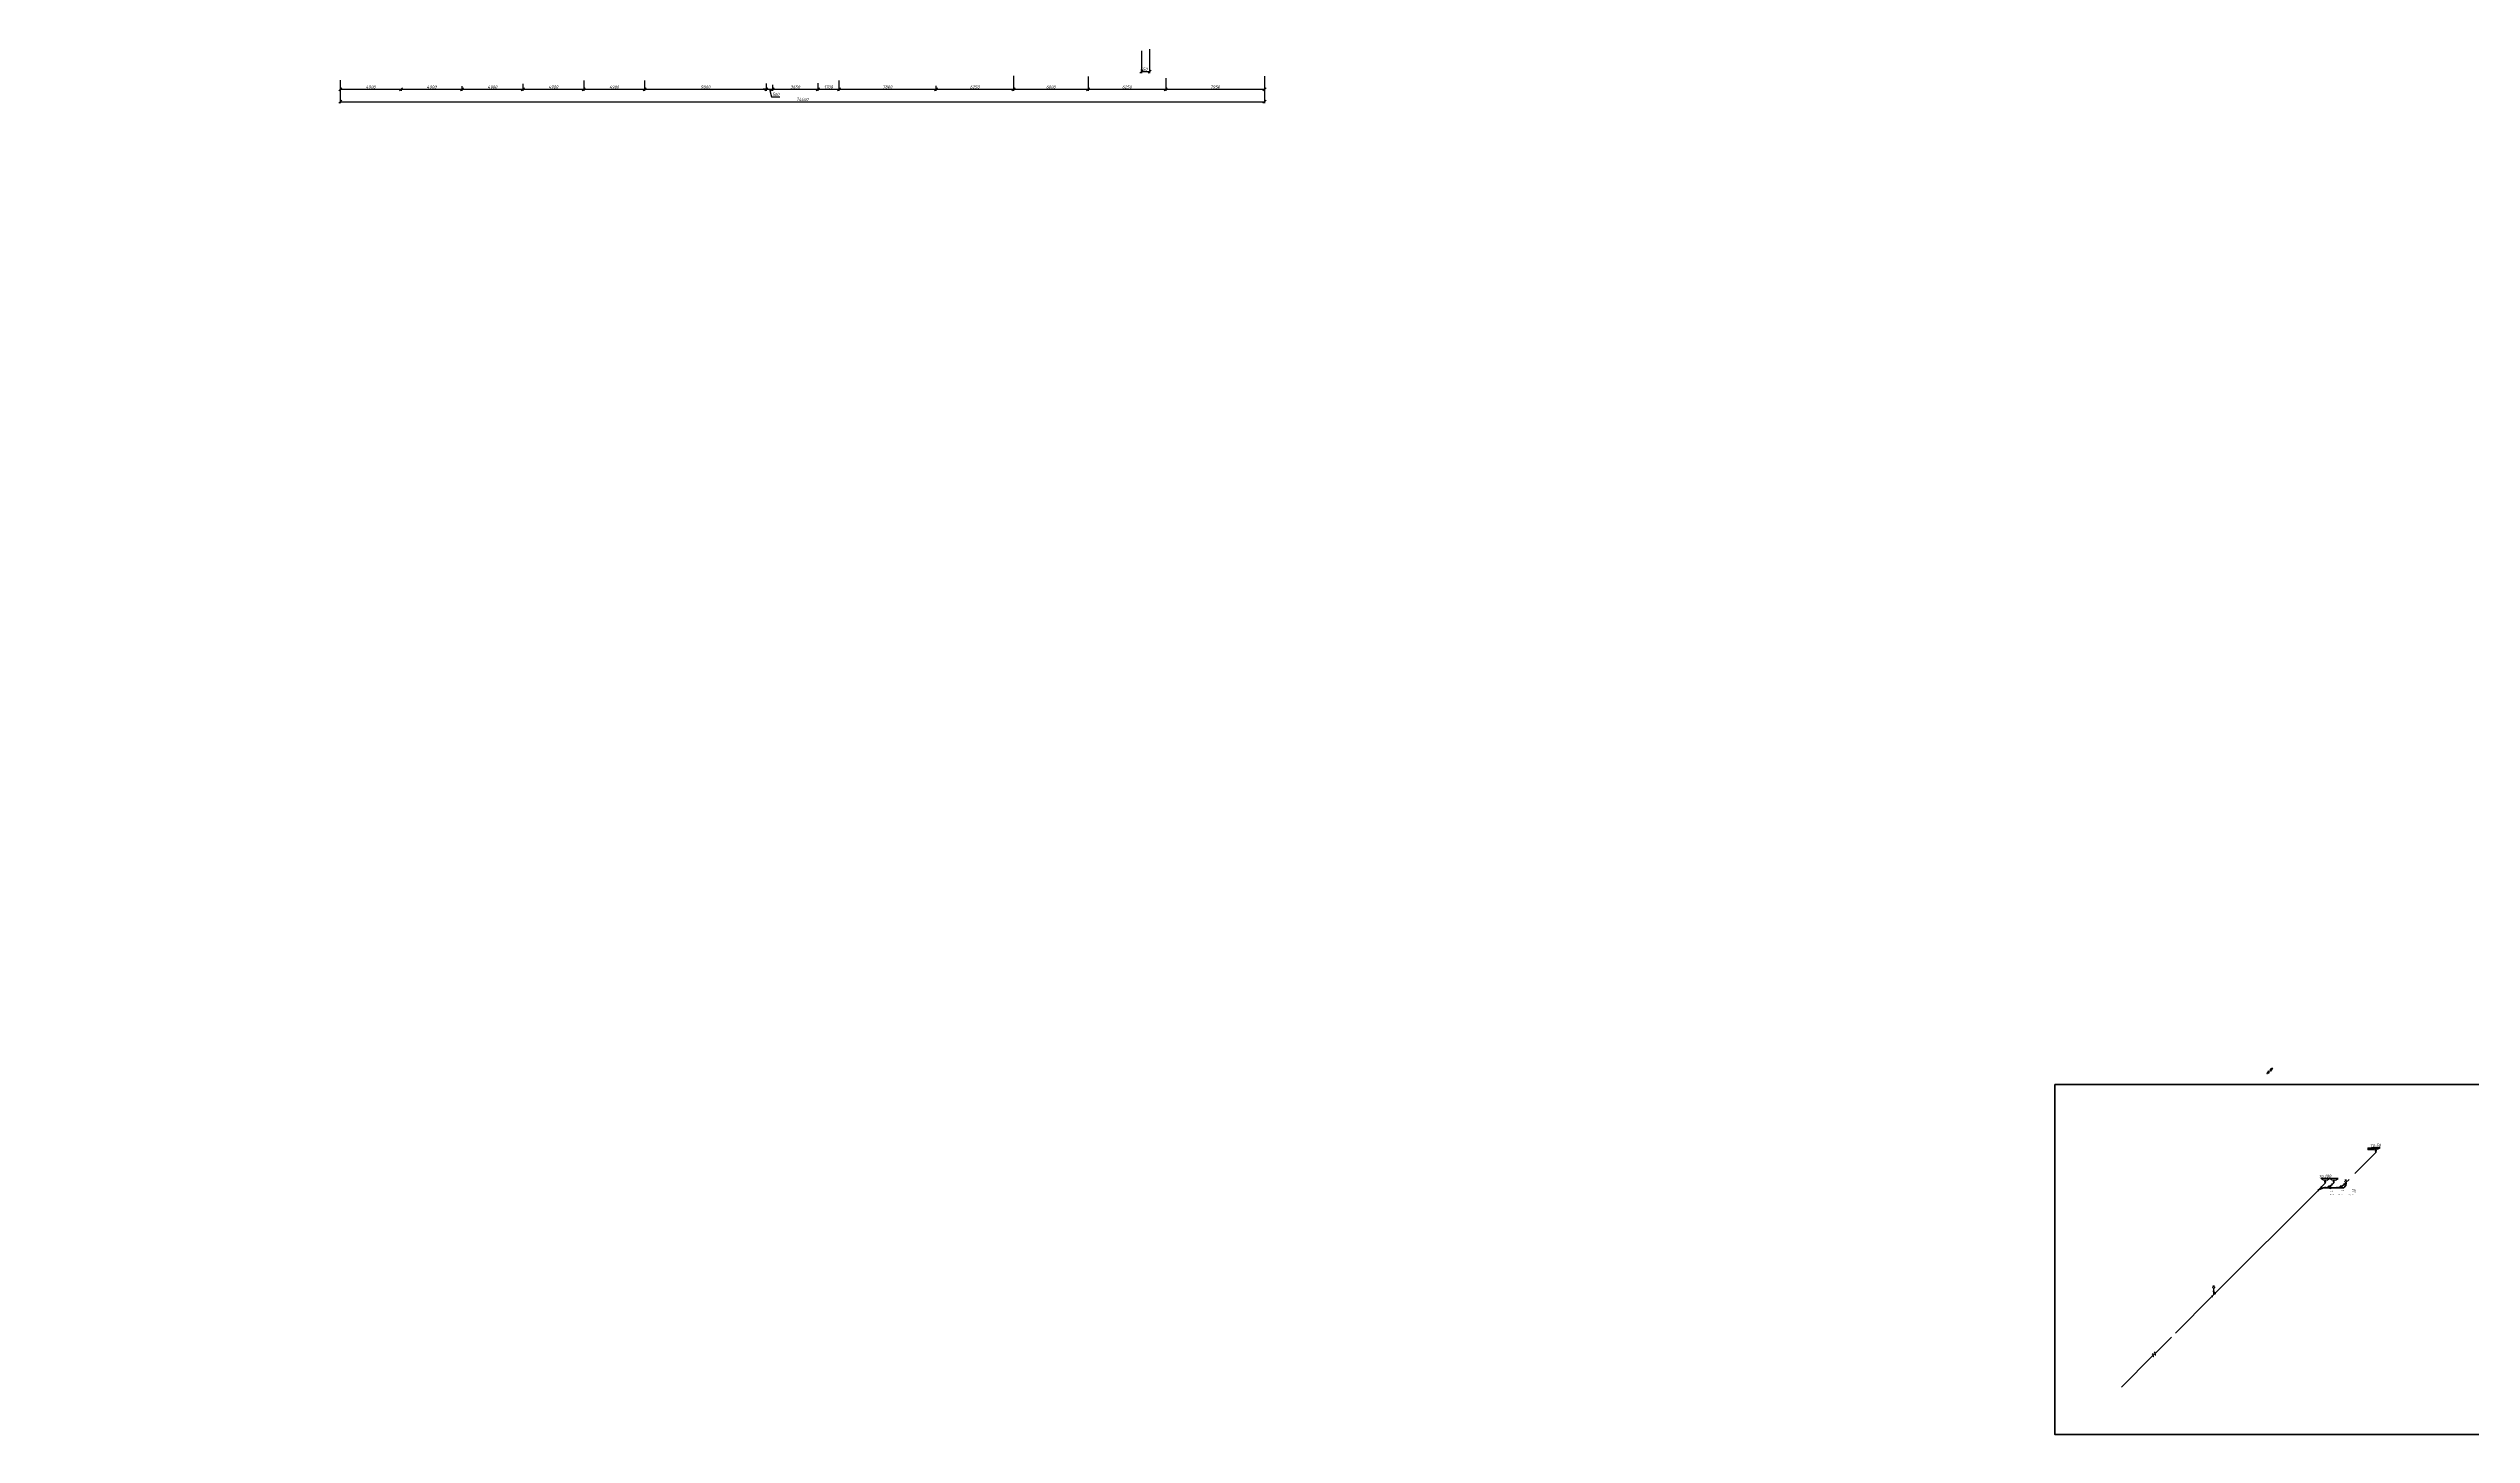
# Model space of a CAD drawing. Header units: millimetres. Extents: x -473555 to 885127, y 4787 to 453528.
# Drawn here: x 333572 to 528625, y 108578 to 220149 of the extents above; entities that cross this region are included whole.
import ezdxf
from ezdxf import colors
from ezdxf.entities.mleader import LeaderData, LeaderLine
from ezdxf.enums import TextEntityAlignment as Align
from ezdxf.math import Vec2, Vec3

# ---------------------------------------------------------------- set-up
doc = ezdxf.new("R2010")
doc.units = ezdxf.units.MM
doc.layers.add('_ВК-Спецификация', color=3, linetype='Continuous', lineweight=15, plot=False, transparency=0.5)
doc.layers.add('ВК_K1', color=34, linetype='Continuous', lineweight=50)
doc.layers.add('ВК_К1_текст', color=34, linetype='Continuous', lineweight=9)
for name, color, linetype in [('ВК_text', 7, 'Continuous'), ('ВК_text @ 100', 7, 'Continuous'), ('ВК_К1_размер', 7, 'Continuous'), ('ВК_К1_размер @ 100', 7, 'Continuous')]:
    doc.layers.add(name, color=color, linetype=linetype)
doc.styles.add('ISOPEUR', font='isocpeui.ttf', dxfattribs={"width": 0.9})
doc.dimstyles.new('Аннотативный', dxfattribs={"dimscale": 0, "dimtxt": 2.5, "dimasz": 2.5, "dimexe": 1.25, "dimexo": 0.625, "dimtad": 1, "dimdec": 0, "dimtxsty": 'ISOPEUR', "dimblk": 'OBLIQUE', "dimcen": 2.5, "dimclrt": 256, "dimadec": 0, "dimazin": 0, "dimtfac": 1, "dimtdec": 0, "dimtmove": 0, "dimatfit": 3, "dimfxl": 1, "dimtfillclr": 256, "dimarcsym": 0})

# ---------------------------------------------------------------- blocks, each defined once
blk = doc.blocks.new('_None')
blk = doc.blocks.new('*U133')
at = {"color": 0, "linetype": 'ByBlock', "lineweight": 30}
for p, q in [((346, 0), (-346, 0)), ((-144, -113), (-346, 0)), ((144, -113), (346, 0)), ((144, -113), (-144, -113)), ((70, -247), (-70, -247))]:
    blk.add_line(p, q, dxfattribs=at)
at = {"color": 0, "linetype": 'ByBlock'}
blk.add_line((0, -381), (0, -113), dxfattribs=at)
at = {"color": 0, "linetype": 'ByBlock', "style": 'ISOPEUR'}
blk.add_attdef('НАЗВАНИЕ', text='', height=250, dxfattribs=at).set_placement((-25, 201), align=Align.MIDDLE_CENTER)
blk = doc.blocks.new('*U142')
at = {"color": 0, "linetype": 'ByBlock', "lineweight": 30}
for p, q in [((346, 0), (-346, 0)), ((-144, -113), (-346, 0)), ((144, -113), (346, 0)), ((144, -113), (-144, -113)), ((70, -247), (-70, -247))]:
    blk.add_line(p, q, dxfattribs=at)
at = {"color": 0, "linetype": 'ByBlock'}
blk.add_line((0, -335), (0, -113), dxfattribs=at)
at = {"color": 0, "linetype": 'ByBlock', "style": 'ISOPEUR'}
blk.add_attdef('НАЗВАНИЕ', text='', height=250, dxfattribs=at).set_placement((-25, 201), align=Align.MIDDLE_CENTER)
blk = doc.blocks.new('*U134')
at = {"linetype": 'ByBlock', "lineweight": 15}
h = blk.add_hatch(dxfattribs=at)
h.set_pattern_fill('ANSI31', color=0, scale=20)
h.paths.add_polyline_path([(-639, 0), (-639, -68), (-671, -80), (-608, -97), (-639, -111), (-639, -172), (-144, -172), (-144, -113), (-346, 0)])
at = {"color": 0, "linetype": 'ByBlock', "lineweight": 30}
for p, q in [((346, 0), (-346, 0)), ((-144, -113), (-346, 0)), ((144, -113), (346, 0)), ((144, -113), (-144, -113)), ((70, -247), (-70, -247))]:
    blk.add_line(p, q, dxfattribs=at)
at = {"color": 0, "linetype": 'ByBlock'}
blk.add_line((0, -381), (0, -113), dxfattribs=at)
at = {"color": 0, "linetype": 'ByBlock', "lineweight": 15}
blk.add_lwpolyline([(-639, 0), (-346, 0), (-144, -113), (-144, -172), (-639, -172), (-639, -111), (-608, -97), (-671, -80), (-639, -68), (-639, 0)], dxfattribs=at)
at = {"color": 0, "linetype": 'ByBlock', "style": 'ISOPEUR'}
blk.add_attdef('НАЗВАНИЕ', text='', height=250, dxfattribs=at).set_placement((-25, 201), align=Align.MIDDLE_CENTER)
blk = doc.blocks.new('*U136')
at = {"lineweight": 30}
for p, q in [((0, -75), (0, 75)), ((311, 20), (311, 170)), ((400, -75), (400, 75)), ((563, 193), (563, 343))]:
    blk.add_line(p, q, dxfattribs=at)
for p, q in [((0, 0), (400, 0)), ((97, 0), (435, 140)), ((563, 268), (435, 140))]:
    blk.add_line(p, q)
at = {"layer": '_ВК-Спецификация', "linetype": 'ByBlock', "style": 'ISOPEUR'}
for s, p in [('тр.45(100/100)', (1158, -570)), ('от.45(100)', (1349, -218))]:
    blk.add_text(s, height=50, dxfattribs=at).set_placement(p, align=Align.MIDDLE_CENTER)
blk = doc.blocks.new('*U137')
at = {"lineweight": 30}
for p, q in [((0, -75), (0, 75)), ((311, 20), (311, 170)), ((400, -75), (400, 75)), ((563, 193), (563, 343)), ((629, 9), (629, 149)), ((775, 596), (633, 596)), ((778, 309), (638, 309)), ((704, 541), (704, 596))]:
    blk.add_line(p, q, dxfattribs=at)
for p, q in [((0, 0), (400, 0)), ((97, 0), (435, 140)), ((563, 268), (435, 140))]:
    blk.add_line(p, q)
at = {"lineweight": -2}
for p, q in [((400, 0), (550, 0)), ((550, 0), (708, 158)), ((708, 309), (708, 442)), ((708, 158), (708, 309))]:
    blk.add_line(p, q, dxfattribs=at)
at = {"lineweight": 30}
blk.add_arc((704, 541), 98.3, 177.79653, 6.69495, dxfattribs=at)
at = {"layer": '_ВК-Спецификация', "linetype": 'ByBlock', "style": 'ISOPEUR'}
for s, p in [('тр.45(100/100)', (1158, -570)), ('загл(100)', (1341, -150)), ('от.45(100)', (1349, -218)), ('от.45(100)', (1349, -289)), ('от.45(100)', (1349, -356))]:
    blk.add_text(s, height=50, dxfattribs=at).set_placement(p, align=Align.MIDDLE_CENTER)
blk = doc.blocks.new('*U139')
for p, q in [((0, 0), (246, 246)), ((74, 74), (417, 205)), ((417, 205), (556, 205))]:
    blk.add_line(p, q)
at = {"lineweight": 30}
for p, q in [((0, 75), (0, -75)), ((339, 208), (233, 102)), ((246, 321), (246, 171)), ((555, 280), (555, 130))]:
    blk.add_line(p, q, dxfattribs=at)
at = {"layer": '_ВК-Спецификация', "linetype": 'ByBlock', "style": 'ISOPEUR'}
for s, p in [('тр.45(100/100)', (1016, -336)), ('от.45(100)', (1016, -120))]:
    blk.add_text(s, height=50, dxfattribs=at).set_placement(p, align=Align.MIDDLE_CENTER)
blk = doc.blocks.new('*U161')
at = {"color": 0, "linetype": 'ByBlock', "lineweight": 30}
blk.add_lwpolyline([(0, -100), (151, 0), (0, 100), (0, -100)], dxfattribs=at)
at = {"layer": '_ВК-Спецификация', "style": 'ISOPEUR'}
blk.add_attdef('ПЕРЕХОД', (201, 206), '', height=50, dxfattribs=at)
blk = doc.blocks.new('_Oblique')
at = {"color": 0, "linetype": 'ByBlock', "lineweight": -2}
blk.add_line((-0.5, -0.5), (0.5, 0.5), dxfattribs=at)
blk = doc.blocks.new('*D353')
at = {"layer": 'Defpoints', "color": 0, "transparency": 16777216}
for p in [(357058, 216966), (361958, 216966), (361958, 216860)]:
    blk.add_point(p, dxfattribs=at)
at = {"layer": 'ВК_text', "color": 0, "lineweight": -2, "transparency": 16777216}
for p, q in [((357058, 216904), (357058, 216735)), ((357058, 216860), (361958, 216860)), ((361958, 216904), (361958, 216735))]:
    blk.add_line(p, q, dxfattribs=at)
at = {"layer": 'ВК_text', "color": 0, "lineweight": -2, "transparency": 16777216, "xscale": 250, "yscale": 250, "zscale": 250, "rotation": 180}
blk.add_blockref('_Oblique', (357058, 216860), dxfattribs=at)
at = {"layer": 'ВК_text', "color": 0, "lineweight": -2, "transparency": 16777216, "xscale": 250, "yscale": 250, "zscale": 250}
blk.add_blockref('_Oblique', (361958, 216860), dxfattribs=at)
at = {"layer": 'ВК_text', "transparency": 16777216, "insert": (359508, 217047), "char_height": 250, "attachment_point": 5, "style": 'ISOPEUR'}
blk.add_mtext('4900', dxfattribs=at)
blk = doc.blocks.new('*D354')
at = {"layer": 'Defpoints', "color": 0, "transparency": 16777216}
for p in [(361958, 216966), (366858, 217178), (366858, 216860)]:
    blk.add_point(p, dxfattribs=at)
at = {"layer": 'ВК_text', "color": 0, "lineweight": -2, "transparency": 16777216}
for p, q in [((361958, 216904), (361958, 216735)), ((361958, 216860), (366858, 216860)), ((366858, 217115), (366858, 216735))]:
    blk.add_line(p, q, dxfattribs=at)
at = {"layer": 'ВК_text', "color": 0, "lineweight": -2, "transparency": 16777216, "xscale": 250, "yscale": 250, "zscale": 250, "rotation": 180}
blk.add_blockref('_Oblique', (361958, 216860), dxfattribs=at)
at = {"layer": 'ВК_text', "color": 0, "lineweight": -2, "transparency": 16777216, "xscale": 250, "yscale": 250, "zscale": 250}
blk.add_blockref('_Oblique', (366858, 216860), dxfattribs=at)
at = {"layer": 'ВК_text', "transparency": 16777216, "insert": (364408, 217047), "char_height": 250, "attachment_point": 5, "style": 'ISOPEUR'}
blk.add_mtext('4900', dxfattribs=at)
blk = doc.blocks.new('*D355')
at = {"layer": 'Defpoints', "color": 0, "transparency": 16777216}
for p in [(366858, 217178), (371758, 217362), (371758, 216860)]:
    blk.add_point(p, dxfattribs=at)
at = {"layer": 'ВК_text', "color": 0, "lineweight": -2, "transparency": 16777216}
for p, q in [((366858, 217115), (366858, 216735)), ((366858, 216860), (371758, 216860)), ((371758, 217300), (371758, 216735))]:
    blk.add_line(p, q, dxfattribs=at)
at = {"layer": 'ВК_text', "color": 0, "lineweight": -2, "transparency": 16777216, "xscale": 250, "yscale": 250, "zscale": 250, "rotation": 180}
blk.add_blockref('_Oblique', (366858, 216860), dxfattribs=at)
at = {"layer": 'ВК_text', "color": 0, "lineweight": -2, "transparency": 16777216, "xscale": 250, "yscale": 250, "zscale": 250}
blk.add_blockref('_Oblique', (371758, 216860), dxfattribs=at)
at = {"layer": 'ВК_text', "transparency": 16777216, "insert": (369308, 217047), "char_height": 250, "attachment_point": 5, "style": 'ISOPEUR'}
blk.add_mtext('4900', dxfattribs=at)
blk = doc.blocks.new('*D356')
at = {"layer": 'Defpoints', "color": 0, "transparency": 16777216}
for p in [(371758, 217362), (376658, 217624), (376658, 216860)]:
    blk.add_point(p, dxfattribs=at)
at = {"layer": 'ВК_text', "color": 0, "lineweight": -2, "transparency": 16777216}
for p, q in [((371758, 217300), (371758, 216735)), ((371758, 216860), (376658, 216860)), ((376658, 217562), (376658, 216735))]:
    blk.add_line(p, q, dxfattribs=at)
at = {"layer": 'ВК_text', "color": 0, "lineweight": -2, "transparency": 16777216, "xscale": 250, "yscale": 250, "zscale": 250, "rotation": 180}
blk.add_blockref('_Oblique', (371758, 216860), dxfattribs=at)
at = {"layer": 'ВК_text', "color": 0, "lineweight": -2, "transparency": 16777216, "xscale": 250, "yscale": 250, "zscale": 250}
blk.add_blockref('_Oblique', (376658, 216860), dxfattribs=at)
at = {"layer": 'ВК_text', "transparency": 16777216, "insert": (374208, 217047), "char_height": 250, "attachment_point": 5, "style": 'ISOPEUR'}
blk.add_mtext('4900', dxfattribs=at)
blk = doc.blocks.new('*D357')
at = {"layer": 'Defpoints', "color": 0, "transparency": 16777216}
for p in [(376658, 217624), (381558, 217624), (381558, 216860)]:
    blk.add_point(p, dxfattribs=at)
at = {"layer": 'ВК_text', "color": 0, "lineweight": -2, "transparency": 16777216}
for p, q in [((376658, 217562), (376658, 216735)), ((376658, 216860), (381558, 216860)), ((381558, 217562), (381558, 216735))]:
    blk.add_line(p, q, dxfattribs=at)
at = {"layer": 'ВК_text', "color": 0, "lineweight": -2, "transparency": 16777216, "xscale": 250, "yscale": 250, "zscale": 250, "rotation": 180}
blk.add_blockref('_Oblique', (376658, 216860), dxfattribs=at)
at = {"layer": 'ВК_text', "color": 0, "lineweight": -2, "transparency": 16777216, "xscale": 250, "yscale": 250, "zscale": 250}
blk.add_blockref('_Oblique', (381558, 216860), dxfattribs=at)
at = {"layer": 'ВК_text', "transparency": 16777216, "insert": (379108, 217047), "char_height": 250, "attachment_point": 5, "style": 'ISOPEUR'}
blk.add_mtext('4900', dxfattribs=at)
blk = doc.blocks.new('*D358')
at = {"layer": 'Defpoints', "color": 0, "transparency": 16777216}
for p in [(381558, 217624), (391358, 217396), (391358, 216860)]:
    blk.add_point(p, dxfattribs=at)
at = {"layer": 'ВК_text', "color": 0, "lineweight": -2, "transparency": 16777216}
for p, q in [((381558, 217562), (381558, 216735)), ((381558, 216860), (391358, 216860)), ((391358, 217334), (391358, 216735))]:
    blk.add_line(p, q, dxfattribs=at)
at = {"layer": 'ВК_text', "color": 0, "lineweight": -2, "transparency": 16777216, "xscale": 250, "yscale": 250, "zscale": 250, "rotation": 180}
blk.add_blockref('_Oblique', (381558, 216860), dxfattribs=at)
at = {"layer": 'ВК_text', "color": 0, "lineweight": -2, "transparency": 16777216, "xscale": 250, "yscale": 250, "zscale": 250}
blk.add_blockref('_Oblique', (391358, 216860), dxfattribs=at)
at = {"layer": 'ВК_text', "transparency": 16777216, "insert": (386458, 217047), "char_height": 250, "attachment_point": 5, "style": 'ISOPEUR'}
blk.add_mtext('9800', dxfattribs=at)
blk = doc.blocks.new('*D359')
at = {"layer": 'Defpoints', "color": 0, "transparency": 16777216}
for p in [(391358, 217396), (391858, 217295), (391858, 216860)]:
    blk.add_point(p, dxfattribs=at)
at = {"layer": 'ВК_text', "color": 0, "lineweight": -2, "transparency": 16777216}
for p, q in [((391358, 216860), (391108, 216860)), ((391358, 217334), (391358, 216735)), ((391358, 216860), (391858, 216860)), ((391358, 216860), (391858, 216860)), ((391608, 216860), (391786, 216266)), ((391858, 217233), (391858, 216735)), ((391858, 216860), (392108, 216860)), ((391786, 216266), (392442, 216266))]:
    blk.add_line(p, q, dxfattribs=at)
at = {"layer": 'ВК_text', "color": 0, "lineweight": -2, "transparency": 16777216, "xscale": 250, "yscale": 250, "zscale": 250}
blk.add_blockref('_Oblique', (391358, 216860), dxfattribs=at)
at = {"layer": 'ВК_text', "color": 0, "lineweight": -2, "transparency": 16777216, "xscale": 250, "yscale": 250, "zscale": 250, "rotation": 180}
blk.add_blockref('_Oblique', (391858, 216860), dxfattribs=at)
at = {"layer": 'ВК_text', "transparency": 16777216, "insert": (392114, 216453), "char_height": 250, "attachment_point": 5, "style": 'ISOPEUR'}
blk.add_mtext('500', dxfattribs=at)
blk = doc.blocks.new('*D360')
at = {"layer": 'Defpoints', "color": 0, "transparency": 16777216}
for p in [(391858, 217295), (395508, 217413), (395508, 216860)]:
    blk.add_point(p, dxfattribs=at)
at = {"layer": 'ВК_text', "color": 0, "lineweight": -2, "transparency": 16777216}
for p, q in [((391858, 217233), (391858, 216735)), ((391858, 216860), (395508, 216860)), ((395508, 217351), (395508, 216735))]:
    blk.add_line(p, q, dxfattribs=at)
at = {"layer": 'ВК_text', "color": 0, "lineweight": -2, "transparency": 16777216, "xscale": 250, "yscale": 250, "zscale": 250, "rotation": 180}
blk.add_blockref('_Oblique', (391858, 216860), dxfattribs=at)
at = {"layer": 'ВК_text', "color": 0, "lineweight": -2, "transparency": 16777216, "xscale": 250, "yscale": 250, "zscale": 250}
blk.add_blockref('_Oblique', (395508, 216860), dxfattribs=at)
at = {"layer": 'ВК_text', "transparency": 16777216, "insert": (393683, 217047), "char_height": 250, "attachment_point": 5, "style": 'ISOPEUR'}
blk.add_mtext('3650', dxfattribs=at)
blk = doc.blocks.new('*D361')
at = {"layer": 'Defpoints', "color": 0, "transparency": 16777216}
for p in [(395508, 217413), (397208, 217624), (397208, 216860)]:
    blk.add_point(p, dxfattribs=at)
at = {"layer": 'ВК_text', "color": 0, "lineweight": -2, "transparency": 16777216}
for p, q in [((395508, 217351), (395508, 216735)), ((395508, 216860), (397208, 216860)), ((397208, 217562), (397208, 216735))]:
    blk.add_line(p, q, dxfattribs=at)
at = {"layer": 'ВК_text', "color": 0, "lineweight": -2, "transparency": 16777216, "xscale": 250, "yscale": 250, "zscale": 250, "rotation": 180}
blk.add_blockref('_Oblique', (395508, 216860), dxfattribs=at)
at = {"layer": 'ВК_text', "color": 0, "lineweight": -2, "transparency": 16777216, "xscale": 250, "yscale": 250, "zscale": 250}
blk.add_blockref('_Oblique', (397208, 216860), dxfattribs=at)
at = {"layer": 'ВК_text', "transparency": 16777216, "insert": (396358, 217049), "char_height": 250, "attachment_point": 5, "style": 'ISOPEUR'}
blk.add_mtext('1700', dxfattribs=at)
blk = doc.blocks.new('*D362')
at = {"layer": 'Defpoints', "color": 0, "transparency": 16777216}
for p in [(397208, 217624), (405008, 217191), (405008, 216860)]:
    blk.add_point(p, dxfattribs=at)
at = {"layer": 'ВК_text', "color": 0, "lineweight": -2, "transparency": 16777216}
for p, q in [((397208, 217562), (397208, 216735)), ((397208, 216860), (405008, 216860)), ((405008, 217129), (405008, 216735))]:
    blk.add_line(p, q, dxfattribs=at)
at = {"layer": 'ВК_text', "color": 0, "lineweight": -2, "transparency": 16777216, "xscale": 250, "yscale": 250, "zscale": 250, "rotation": 180}
blk.add_blockref('_Oblique', (397208, 216860), dxfattribs=at)
at = {"layer": 'ВК_text', "color": 0, "lineweight": -2, "transparency": 16777216, "xscale": 250, "yscale": 250, "zscale": 250}
blk.add_blockref('_Oblique', (405008, 216860), dxfattribs=at)
at = {"layer": 'ВК_text', "transparency": 16777216, "insert": (401108, 217049), "char_height": 250, "attachment_point": 5, "style": 'ISOPEUR'}
blk.add_mtext('7800', dxfattribs=at)
blk = doc.blocks.new('*D363')
at = {"layer": 'Defpoints', "color": 0, "transparency": 16777216}
for p in [(405008, 217191), (411258, 217998), (411258, 216860)]:
    blk.add_point(p, dxfattribs=at)
at = {"layer": 'ВК_text', "color": 0, "lineweight": -2, "transparency": 16777216}
for p, q in [((405008, 217129), (405008, 216735)), ((405008, 216860), (411258, 216860)), ((411258, 217936), (411258, 216735))]:
    blk.add_line(p, q, dxfattribs=at)
at = {"layer": 'ВК_text', "color": 0, "lineweight": -2, "transparency": 16777216, "xscale": 250, "yscale": 250, "zscale": 250, "rotation": 180}
blk.add_blockref('_Oblique', (405008, 216860), dxfattribs=at)
at = {"layer": 'ВК_text', "color": 0, "lineweight": -2, "transparency": 16777216, "xscale": 250, "yscale": 250, "zscale": 250}
blk.add_blockref('_Oblique', (411258, 216860), dxfattribs=at)
at = {"layer": 'ВК_text', "transparency": 16777216, "insert": (408133, 217047), "char_height": 250, "attachment_point": 5, "style": 'ISOPEUR'}
blk.add_mtext('6250', dxfattribs=at)
blk = doc.blocks.new('*D364')
at = {"layer": 'Defpoints', "color": 0, "transparency": 16777216}
for p in [(411258, 217998), (417258, 217947), (417258, 216860)]:
    blk.add_point(p, dxfattribs=at)
at = {"layer": 'ВК_text', "color": 0, "lineweight": -2, "transparency": 16777216}
for p, q in [((411258, 217936), (411258, 216735)), ((411258, 216860), (417258, 216860)), ((417258, 217885), (417258, 216735))]:
    blk.add_line(p, q, dxfattribs=at)
at = {"layer": 'ВК_text', "color": 0, "lineweight": -2, "transparency": 16777216, "xscale": 250, "yscale": 250, "zscale": 250, "rotation": 180}
blk.add_blockref('_Oblique', (411258, 216860), dxfattribs=at)
at = {"layer": 'ВК_text', "color": 0, "lineweight": -2, "transparency": 16777216, "xscale": 250, "yscale": 250, "zscale": 250}
blk.add_blockref('_Oblique', (417258, 216860), dxfattribs=at)
at = {"layer": 'ВК_text', "transparency": 16777216, "insert": (414258, 217047), "char_height": 250, "attachment_point": 5, "style": 'ISOPEUR'}
blk.add_mtext('6000', dxfattribs=at)
blk = doc.blocks.new('*D365')
at = {"layer": 'Defpoints', "color": 0, "transparency": 16777216}
for p in [(417258, 217947), (423508, 217811), (423508, 216860)]:
    blk.add_point(p, dxfattribs=at)
at = {"layer": 'ВК_text', "color": 0, "lineweight": -2, "transparency": 16777216}
for p, q in [((417258, 217885), (417258, 216735)), ((417258, 216860), (423508, 216860)), ((423508, 217749), (423508, 216735))]:
    blk.add_line(p, q, dxfattribs=at)
at = {"layer": 'ВК_text', "color": 0, "lineweight": -2, "transparency": 16777216, "xscale": 250, "yscale": 250, "zscale": 250, "rotation": 180}
blk.add_blockref('_Oblique', (417258, 216860), dxfattribs=at)
at = {"layer": 'ВК_text', "color": 0, "lineweight": -2, "transparency": 16777216, "xscale": 250, "yscale": 250, "zscale": 250}
blk.add_blockref('_Oblique', (423508, 216860), dxfattribs=at)
at = {"layer": 'ВК_text', "transparency": 16777216, "insert": (420383, 217047), "char_height": 250, "attachment_point": 5, "style": 'ISOPEUR'}
blk.add_mtext('6250', dxfattribs=at)
blk = doc.blocks.new('*D366')
at = {"layer": 'Defpoints', "color": 0, "transparency": 16777216}
for p in [(423508, 217811), (431458, 217981), (431458, 216860)]:
    blk.add_point(p, dxfattribs=at)
at = {"layer": 'ВК_text', "color": 0, "lineweight": -2, "transparency": 16777216}
for p, q in [((423508, 217749), (423508, 216735)), ((423508, 216860), (431458, 216860)), ((431458, 217919), (431458, 216735))]:
    blk.add_line(p, q, dxfattribs=at)
at = {"layer": 'ВК_text', "color": 0, "lineweight": -2, "transparency": 16777216, "xscale": 250, "yscale": 250, "zscale": 250, "rotation": 180}
blk.add_blockref('_Oblique', (423508, 216860), dxfattribs=at)
at = {"layer": 'ВК_text', "color": 0, "lineweight": -2, "transparency": 16777216, "xscale": 250, "yscale": 250, "zscale": 250}
blk.add_blockref('_Oblique', (431458, 216860), dxfattribs=at)
at = {"layer": 'ВК_text', "transparency": 16777216, "insert": (427483, 217049), "char_height": 250, "attachment_point": 5, "style": 'ISOPEUR'}
blk.add_mtext('7950', dxfattribs=at)
blk = doc.blocks.new('*D367')
at = {"layer": 'Defpoints', "color": 0, "transparency": 16777216}
for p in [(357058, 217661), (431458, 217981), (431458, 215863)]:
    blk.add_point(p, dxfattribs=at)
at = {"layer": 'ВК_text', "color": 0, "lineweight": -2, "transparency": 16777216}
for p, q in [((357058, 217598), (357058, 215738)), ((431458, 217919), (431458, 215738)), ((357058, 215863), (431458, 215863))]:
    blk.add_line(p, q, dxfattribs=at)
at = {"layer": 'ВК_text', "color": 0, "lineweight": -2, "transparency": 16777216, "xscale": 250, "yscale": 250, "zscale": 250, "rotation": 180}
blk.add_blockref('_Oblique', (357058, 215863), dxfattribs=at)
at = {"layer": 'ВК_text', "color": 0, "lineweight": -2, "transparency": 16777216, "xscale": 250, "yscale": 250, "zscale": 250}
blk.add_blockref('_Oblique', (431458, 215863), dxfattribs=at)
at = {"layer": 'ВК_text', "transparency": 16777216, "insert": (394258, 216052), "char_height": 250, "attachment_point": 5, "style": 'ISOPEUR'}
blk.add_mtext('74400', dxfattribs=at)
blk = doc.blocks.new('*D442')
at = {"layer": 'Defpoints', "color": 0, "transparency": 16777216}
for p in [(421557, 220019), (422208, 220149), (422208, 218288)]:
    blk.add_point(p, dxfattribs=at)
at = {"layer": 'ВК_К1_размер', "color": 0, "lineweight": -2, "transparency": 16777216}
for p, q in [((421557, 219957), (421557, 218163)), ((422208, 220087), (422208, 218163)), ((421557, 218288), (422208, 218288))]:
    blk.add_line(p, q, dxfattribs=at)
at = {"layer": 'ВК_К1_размер', "color": 0, "lineweight": -2, "transparency": 16777216, "xscale": 250, "yscale": 250, "zscale": 250, "rotation": 180}
blk.add_blockref('_Oblique', (421557, 218288), dxfattribs=at)
at = {"layer": 'ВК_К1_размер', "color": 0, "lineweight": -2, "transparency": 16777216, "xscale": 250, "yscale": 250, "zscale": 250}
blk.add_blockref('_Oblique', (422208, 218288), dxfattribs=at)
at = {"layer": 'ВК_К1_размер', "transparency": 16777216, "insert": (421744, 218476), "char_height": 250, "attachment_point": 5, "style": 'ISOPEUR'}
blk.add_mtext('650', dxfattribs=at)

msp = doc.modelspace()

# ---------------------------------------------------------------- linework, layer by layer
at = {"layer": 'ВК_K1'}
for p, q in [((520919.1, 131273.8), (519222.6, 129577.3)), ((516532.1, 128486.9), (516844.2, 128799)), ((517405.4, 128713.9), (517536.5, 128844.9)), ((518425.1, 128779.9), (518359.1, 128713.9)), ((518765.4, 129120.2), (518629.7, 128984.5)), ((516360, 128314.8), (507997.8, 119952.5)), ((517393, 128445.4), (517795.8, 128445.4)), ((507751.6, 119706.4), (504781.8, 116736.6)), ((507751.6, 119706.4), (507997.8, 119952.5)), ((507751.6, 119781.4), (507751.6, 119631.4)), ((507874.7, 119829.5), (507874.7, 120079.5)), ((507997.8, 120027.5), (507997.8, 119877.5)), ((504460.4, 116415.2), (503156.1, 115110.8)), ((502977.8, 114932.6), (500435.8, 112390.5))]:
    msp.add_line(p, q, dxfattribs=at)
at = {"layer": 'ВК_K1', "lineweight": 30}
for p, q in [((507941.8, 120517.6), (507799.9, 120517.6)), ((507944.7, 120079.5), (507804.7, 120079.5)), ((507870.9, 120462.2), (507870.9, 120517.6))]:
    msp.add_line(p, q, dxfattribs=at)
at = {"layer": 'ВК_K1', "lineweight": -2}
for p, q in [((507874.7, 120230.2), (507874.7, 120364)), ((507874.7, 120079.5), (507874.7, 120230.2))]:
    msp.add_line(p, q, dxfattribs=at)
at = {"layer": 'ВК_K1'}
msp.add_lwpolyline([(495091.1, 136747.2), (660023, 136747.2), (660023, 108578), (495091.1, 108578)], close=True, dxfattribs=at)
for points in [[(512311.6, 137848.3), (512311.6, 137698.3), (512170.2, 137631.9), (512311.6, 137848.3)], [(512453, 137989.7), (512453, 137839.7), (512594.5, 138056.2), (512453, 137989.7)]]:
    msp.add_lwpolyline(points, dxfattribs=at)
at = {"layer": 'ВК_K1', "lineweight": 30}
msp.add_arc((507870.9, 120462.2), 98.3, 177.796534, 6.694951, dxfattribs=at)
at = {"layer": 'ВК_K1'}
for points in [[(502920.1, 115085.6), (503010.4, 115019.6), (502996.9, 114979.6), (502977.3, 114921.8), (502999.3, 114877.3), (503050.4, 114860)], [(503074.9, 115208), (503165.2, 115141.9), (503151.7, 115101.9), (503132.1, 115044.2), (503154.1, 114999.6), (503205.2, 114982.3)]]:
    msp.add_spline(points, degree=3, dxfattribs=at)

# ---------------------------------------------------------------- block references
for name, p, values in [('*U134', (520919.1, 131654.4), {'НАЗВАНИЕ': 'тр.50'}), ('*U133', (516844.2, 129179.5), {'НАЗВАНИЕ': 'тр.100'})]:
    msp.add_blockref(name, p, dxfattribs=at).add_auto_attribs(values)
for name, p in [('*U136', (516842, 128445.4)), ('*U142', (517536.5, 129179.5)), ('*U137', (517795.8, 128445.4)), ('*U139', (516286, 128240.8))]:
    msp.add_blockref(name, p, dxfattribs=at)
ref = msp.add_blockref('*U161', (517241.6, 128445.4), dxfattribs=dict(at, xscale=-1, rotation=180))
ref.add_attrib('ПЕРЕХОД', '/', (517442.9, 128239), dxfattribs={"layer": '_ВК-Спецификация', "height": 50, "style": 'ISOPEUR'})

# ---------------------------------------------------------------- dimensions: what is measured, and where the dimension line sits
at = {"layer": 'ВК_text @ 100', "color": 0}
for base, p1, p2, override, picture, middle in [((431457.7, 215862.7), (357057.9, 217660.8), (431457.7, 217981.5), {"dimscale": 100, "dimtix": 0, "dimtofl": 1, "dimtmove": 0, "dimatfit": 1}, '*D367', (394257.8, 216051.8)), ((361957.9, 216859.6), (357057.9, 216966.1), (361957.9, 216966.1), {"dimscale": 100, "dimtix": 0, "dimtofl": 1, "dimtmove": 0, "dimatfit": 1}, '*D353', (359507.9, 217047.1)), ((366857.9, 216859.6), (361957.9, 216966.1), (366857.9, 217177.6), {"dimscale": 100, "dimtix": 0, "dimtofl": 1, "dimtmove": 1, "dimatfit": 1}, '*D354', (364407.9, 217047.1)), ((371757.9, 216859.6), (366857.9, 217177.6), (371757.9, 217362.3), {"dimscale": 100, "dimtix": 0, "dimtofl": 1, "dimtmove": 1, "dimatfit": 1}, '*D355', (369307.9, 217047.1)), ((376657.9, 216859.6), (371757.9, 217362.3), (376657.9, 217624.2), {"dimscale": 100, "dimtix": 0, "dimtofl": 1, "dimtmove": 1, "dimatfit": 1}, '*D356', (374207.9, 217047.1)), ((381557.9, 216859.6), (376657.9, 217624.2), (381557.9, 217624.2), {"dimscale": 100, "dimtix": 0, "dimtofl": 1, "dimtmove": 1, "dimatfit": 1}, '*D357', (379107.9, 217047.1)), ((391357.9, 216859.6), (381557.9, 217624.2), (391357.9, 217396.2), {"dimscale": 100, "dimtix": 0, "dimtofl": 1, "dimtmove": 1, "dimatfit": 1}, '*D358', (386457.9, 217047.1)), ((391857.7, 216859.6), (391357.9, 217396.2), (391857.7, 217295.5), {"dimscale": 100, "dimtix": 0, "dimtofl": 1, "dimtmove": 1, "dimatfit": 1}, '*D359', (391848.4, 216453.4)), ((395507.9, 216859.6), (391857.7, 217295.5), (395507.9, 217413.3), {"dimscale": 100, "dimtix": 0, "dimtofl": 1, "dimtmove": 1, "dimatfit": 1}, '*D360', (393682.8, 217047.1)), ((397208, 216859.6), (395507.9, 217413.3), (397208, 217624.2), {"dimscale": 100, "dimtix": 0, "dimtofl": 1, "dimtmove": 1, "dimatfit": 1}, '*D361', (396357.9, 217048.7)), ((405007.9, 216859.6), (397208, 217624.2), (405007.9, 217191), {"dimscale": 100, "dimtix": 0, "dimtofl": 1, "dimtmove": 1, "dimatfit": 1}, '*D362', (401107.9, 217048.7)), ((411257.7, 216859.6), (405007.9, 217191), (411257.7, 217998.3), {"dimscale": 100, "dimtix": 0, "dimtofl": 1, "dimtmove": 1, "dimatfit": 1}, '*D363', (408132.8, 217047.1)), ((417257.7, 216859.6), (411257.7, 217998.3), (417257.7, 217947), {"dimscale": 100, "dimtix": 0, "dimtofl": 1, "dimtmove": 1, "dimatfit": 1}, '*D364', (414257.7, 217047.1)), ((423507.7, 216859.6), (417257.7, 217947), (423507.7, 217811.3), {"dimscale": 100, "dimtix": 0, "dimtofl": 1, "dimtmove": 1, "dimatfit": 1}, '*D365', (420382.7, 217047.1)), ((431457.7, 216859.6), (423507.7, 217811.3), (431457.7, 217981.5), {"dimscale": 100, "dimtix": 0, "dimtofl": 1, "dimtmove": 1, "dimatfit": 1}, '*D366', (427482.7, 217048.7))]:
    dim = msp.add_linear_dim(base=base, p1=p1, p2=p2, dimstyle='Аннотативный', override=override, dxfattribs=at)
    dim.commit()
    dim.dimension.update_dxf_attribs({"geometry": picture, "text_midpoint": middle})
at = {"layer": 'ВК_К1_размер @ 100'}
dim = msp.add_linear_dim(base=(422207.7, 218288.2), p1=(421557.3, 220019.5), p2=(422207.7, 220149.4), dimstyle='Аннотативный', override={"dimscale": 100, "dimtix": 0, "dimtofl": 1, "dimtmove": 0, "dimatfit": 1}, dxfattribs=at)
dim.commit()
dim.dimension.update_dxf_attribs({"geometry": '*D442', "text_midpoint": (421743.9, 218288.2), "dimtype": 160})

# ---------------------------------------------------------------- leaders
at = {"layer": 'ВК_К1_текст', "linetype": 'Continuous'}
ml = msp.add_multileader_mtext('Standard', dxfattribs=at)
ml.set_content('Лоток канализации\\PВ=300м', color=256, style='ISOPEUR')
ml.set_leader_properties()
ml.set_arrow_properties(name='NONE')
ml.build(insert=Vec2(0, 0))
ml.multileader.update_dxf_attribs({"text_left_attachment_type": 6, "text_right_attachment_type": 6, "dogleg_length": 0.1, "arrow_head_size": 250, "scale": 100})
ctx = ml.context
ctx.base_point, ctx.scale, ctx.char_height, ctx.arrow_head_size, ctx.landing_gap_size, ctx.plane_origin = Vec3(236233.1, 158897.7), 100, 350, 250, 200, Vec3(247771.2, 150256)
ctx.left_attachment, ctx.right_attachment, ctx.text_align_type = 6, 6, 1
notes = []
notes.append((ctx, [(1, (1, 1, 0), (240688, 158897.7), (-1, 0), 10, [(0, [(244532.1, 162385.7)], 0, [])])]))
ctx.mtext.insert, ctx.mtext.width, ctx.mtext.alignment, ctx.mtext.flow_direction = Vec3(238455.6, 159317.7), 5094.998, 2, 5
ml = msp.add_multileader_mtext('Standard', dxfattribs=at)
ml.set_content('Лоток канализации\\PВ=300м', color=256, style='ISOPEUR')
ml.set_leader_properties()
ml.set_arrow_properties(name='NONE')
ml.build(insert=Vec2(0, 0))
ml.multileader.update_dxf_attribs({"text_left_attachment_type": 6, "text_right_attachment_type": 6, "dogleg_length": 0.1, "arrow_head_size": 250, "scale": 100})
ctx = ml.context
ctx.base_point, ctx.scale, ctx.char_height, ctx.arrow_head_size, ctx.landing_gap_size, ctx.plane_origin = Vec3(247895.3, 158897.7), 100, 350, 250, 200, Vec3(259433.3, 150256)
ctx.left_attachment, ctx.right_attachment, ctx.text_align_type = 6, 6, 1
notes.append((ctx, [(1, (1, 1, 0), (252350.2, 158897.7), (-1, 0), 10, [(1, [(256194.2, 162385.7), (251944.2, 162171.8)], 0, [])])]))
ctx.mtext.insert, ctx.mtext.width, ctx.mtext.alignment, ctx.mtext.flow_direction = Vec3(250117.7, 159317.7), 5094.998, 2, 5
ml = msp.add_multileader_mtext('Standard', dxfattribs=at)
ml.set_content('Лоток канализации\\PВ=300м', color=256, style='ISOPEUR')
ml.set_leader_properties()
ml.set_arrow_properties(name='NONE')
ml.build(insert=Vec2(0, 0))
ml.multileader.update_dxf_attribs({"text_left_attachment_type": 6, "text_right_attachment_type": 6, "dogleg_length": 0.1, "arrow_head_size": 250, "scale": 100})
ctx = ml.context
ctx.base_point, ctx.scale, ctx.char_height, ctx.arrow_head_size, ctx.landing_gap_size, ctx.plane_origin = Vec3(259382.9, 158897.7), 100, 350, 250, 200, Vec3(270920.9, 150256)
ctx.left_attachment, ctx.right_attachment, ctx.text_align_type = 6, 6, 1
notes.append((ctx, [(1, (1, 1, 0), (263837.7, 158897.7), (-1, 0), 10, [(1, [(263431.8, 162171.8)], 0, [])])]))
ctx.mtext.insert, ctx.mtext.width, ctx.mtext.alignment, ctx.mtext.flow_direction = Vec3(261605.3, 159317.7), 5094.998, 2, 5
ml = msp.add_multileader_mtext('Standard', dxfattribs=at)
ml.set_content('Лоток канализации\\PВ=800м', color=256, style='ISOPEUR')
ml.set_leader_properties()
ml.set_arrow_properties(name='NONE')
ml.build(insert=Vec2(0, 0))
ml.multileader.update_dxf_attribs({"text_left_attachment_type": 6, "text_right_attachment_type": 6, "dogleg_length": 0.1, "arrow_head_size": 250, "scale": 100})
ctx = ml.context
ctx.base_point, ctx.scale, ctx.char_height, ctx.arrow_head_size, ctx.landing_gap_size, ctx.plane_origin = Vec3(270392.1, 158897.7), 100, 350, 250, 200, Vec3(281930.1, 150256)
ctx.left_attachment, ctx.right_attachment, ctx.text_align_type = 6, 6, 1
notes.append((ctx, [(1, (1, 1, 0), (274846.9, 158897.7), (-1, 0), 10, [(1, [(275594, 162423.1)], 0, [])])]))
ctx.mtext.insert, ctx.mtext.width, ctx.mtext.alignment, ctx.mtext.flow_direction = Vec3(272614.5, 159317.7), 5094.998, 2, 5
for ctx, leaders in notes:
    for number, flags, end, landing, length, lines in leaders:
        leader = LeaderData()
        leader.index, (leader.has_last_leader_line, leader.has_dogleg_vector, leader.attachment_direction) = number, flags
        leader.last_leader_point, leader.dogleg_vector, leader.dogleg_length = Vec3(end), Vec3(landing), length
        for number, points, colour, breaks in lines:
            line = LeaderLine()
            line.index, line.vertices, line.color, line.breaks = number, Vec3.list(points), colors.encode_raw_color(colour), breaks
            leader.lines.append(line)
        ctx.leaders.append(leader)

doc.saveas('drawing.dxf')
